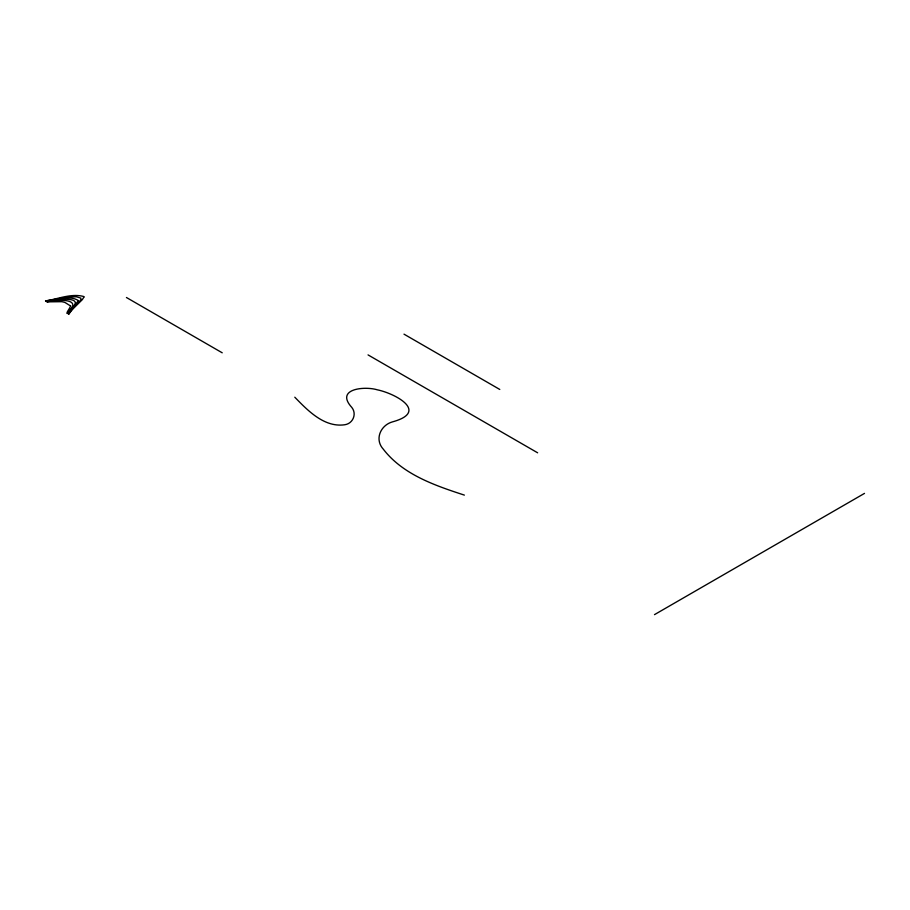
<?xml version="1.0" encoding="UTF-8"?>
<svg xmlns="http://www.w3.org/2000/svg" width="910" height="910" viewBox="0 0 910 910"><rect width="100%" height="100%" fill="white"/><g stroke="black" fill="none" stroke-linecap="round" stroke-linejoin="round"><path stroke-width="1.36" d="M654.495 614.637L864.5 493.391M464.373 495.108C435.003 485.53 402.777 474.542 383.258 449.119C374.294 439.302 380.608 425.209 392.438 421.887C429.406 411.775 395.19 393.45 377.218 389.798C364.751 385.976 334.664 388.684 351.851 407.487C357.038 414.004 352.921 423.685 344.697 424.765C324.244 427.689 307.773 410.558 294.795 397.204M403.995 334.152L499.783 389.457M368.049 354.9L537.639 452.805M126.433 297.502L222.222 352.807M83.936 296.978L82.344 299.629L73.437 308.422A127.093 73.38 0 0 0 68.637 314.303L71.344 310.071L80.763 300.05L80.899 298.15L76.451 296.796L69.524 296.91L45.5 300.948C57.899 299.037 71.321 293.122 83.731 296.512L83.936 296.978M78.476 300.653L67.442 313.609A134.145 77.452 0 0 1 70.696 309.354C87.69 294.59 52.518 299.834 46.694 301.631L46.296 301.403C56.295 300.289 69.626 294.715 78.476 300.653M70.718 306.067L69.069 308.979A105.173 60.72 0 0 0 67.329 311.88L67.056 313.381C84.983 297.433 56.238 299.731 47.092 301.858L61.721 301.688A15.333 8.85 0 0 1 65.065 302.529L70.718 306.067"/></g></svg>
